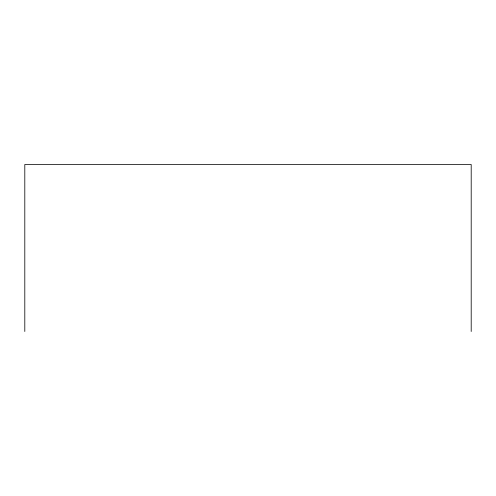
<?xml version="1.0" encoding="UTF-8"?>
<svg xmlns="http://www.w3.org/2000/svg" width="496" height="496" viewBox="0 0 496 496"><rect width="100%" height="100%" fill="white"/><g stroke="black" fill="none" stroke-linecap="round" stroke-linejoin="round"><path stroke-width="0.74" d="M471.2 331.495L471.2 164.505L24.8 164.505L24.8 331.495"/></g></svg>
